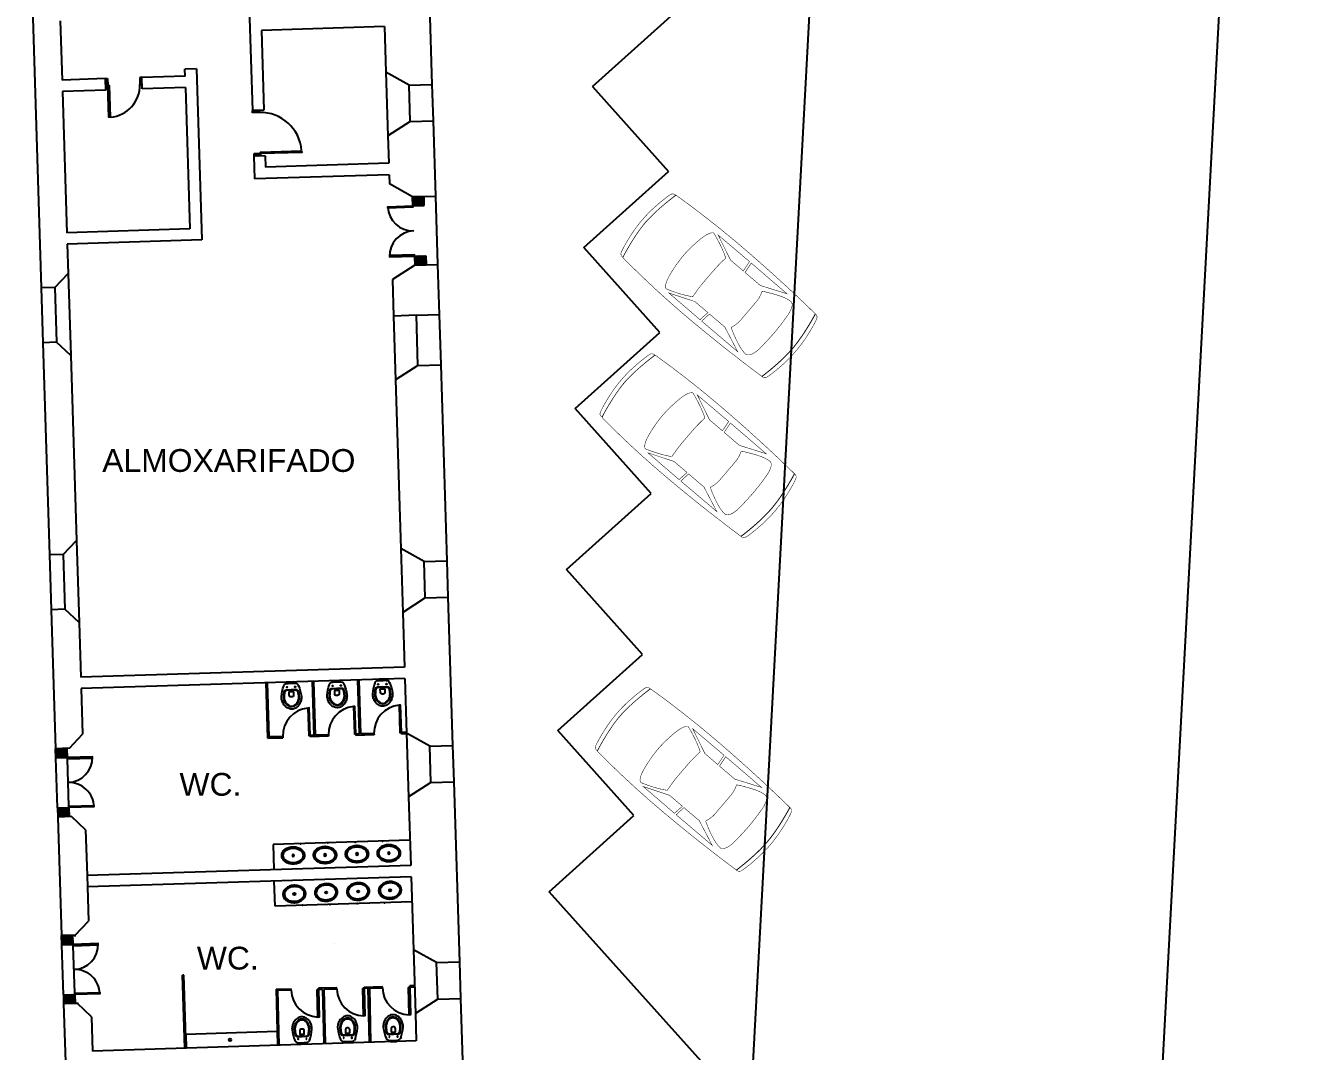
# Model space of a CAD drawing. Extents: x 346 to 515, y 162 to 297.
# Drawn here: x 487.65 to 515.46, y 243.62 to 266.12 of the extents above; entities that cross this region are included whole.
import ezdxf

# ---------------------------------------------------------------- set-up
doc = ezdxf.new("R2010")
doc.units = 0
doc.header["$LTSCALE"] = 35
for name, color, linetype in [('CAMADA_1', 7, 'CONTINUOUS'), ('JANELAS', 5, 'CONTINUOUS'), ('L_DECA', 7, 'CONTINUOUS'), ('LOCAÇÃO', 7, 'CONTINUOUS'), ('LPISO', 234, 'CONTINUOUS'), ('MADEIRA', 244, 'CONTINUOUS'), ('PAREDECORTE', 7, 'CONTINUOUS'), ('PAREDEVISTA', 1, 'CONTINUOUS'), ('TEXTO', 2, 'CONTINUOUS')]:
    doc.layers.add(name, color=color, linetype=linetype)
doc.styles.add('ARIAL', font='arial.ttf')

# ---------------------------------------------------------------- blocks, each defined once
blk = doc.blocks.new('CUB01')
at = {"layer": 'L_DECA'}
blk.add_lwpolyline([(-24.5, -18.7, 0.124977), (-22.8, -25.6, 0.105809), (-17.3, -31.9, 0.086634), (-9.6, -35.9, 0.076682), (0, -37.4, 0.076682), (9.6, -35.9, 0.086634), (17.3, -31.9, 0.105809), (22.8, -25.6, 0.124977), (24.5, -18.7, 0.124977), (22.8, -11.8, 0.105809), (17.3, -5.5, 0.086634), (9.6, -1.5, 0.076682), (0, 0, 0.076682), (-9.6, -1.5, 0.086634), (-17.3, -5.5, 0.105809), (-22.8, -11.8, 0.124977)], format="xyb", close=True, dxfattribs=at)
at = {"layer": 'L_DECA', "color": 1}
blk.add_lwpolyline([(0.1, -2.9, 0.074123), (-8.3, -4.1, 0.084852), (-15, -7.5, 0.106323), (-19.8, -12.9, 0.128843), (-21.3, -18.6, 0.128843), (-19.8, -24.4, 0.106323), (-15, -29.8, 0.084852), (-8.3, -33.1, 0.074123), (0.1, -34.4, 0.074123), (8.6, -33.1, 0.084852), (15.3, -29.8, 0.106323), (20, -24.4, 0.128843), (21.5, -18.6, 0.128843), (20, -12.9, 0.106323), (15.3, -7.5, 0.084852), (8.6, -4.1, 0.074123)], format="xyb", close=True, dxfattribs=at)
for radius in [2.25, 1.06]:
    blk.add_circle((0.1, -18.7), radius, dxfattribs=at)
blk = doc.blocks.new('VIL07')
at = {"layer": 'L_DECA'}
blk.add_line((4.9, -5), (-4.9, -5), dxfattribs=at)
at = {"layer": 'L_DECA', "color": 1}
blk.add_line((3.5, -6.4), (-3.5, -6.4), dxfattribs=at)
at = {"layer": 'L_DECA'}
blk.add_lwpolyline([(13.3, -11.6, -0.064022), (18.1, -31.4, -0.039411), (18.2, -33, -0.067759), (16.8, -40.6, -0.088609), (12.9, -47.8, -0.105087), (6.7, -52.8, -0.120693), (0, -54.5, -0.120693), (-6.7, -52.8, -0.105087), (-12.9, -47.8, -0.088609), (-16.8, -40.6, -0.067759), (-18.2, -33, -0.039411), (-18.1, -31.4, -0.063784), (-13.3, -11.6, -0.009913), (-13.3, -11.5, -0.0153), (-12.8, -10.4, -0.095618), (-11.8, -9.2, -0.162567), (-7.8, -7.4, -0.015515), (0, -7.2, -0.015515), (7.8, -7.4, -0.162567), (11.8, -9.2, -0.162567)], format="xyb", dxfattribs=at)
at = {"layer": 'L_DECA', "color": 1}
for points in [[(0, -18.6), (9.1, -19, -0.340362), (12.8, -22.2, -0.020417), (14, -31.8, -0.039411), (14.1, -32.8, -0.067759), (12.9, -39.3, -0.088609), (9.7, -45.2, -0.105087), (4.8, -49.2, -0.120693), (0, -50.4, -0.120693), (-4.8, -49.2, -0.105087), (-9.7, -45.2, -0.088609), (-12.9, -39.3, -0.067759), (-14.1, -32.8, -0.039411), (-14, -31.8, -0.020417), (-12.8, -22.2, -0.340362), (-9.1, -19), (0, -18.6)], [(-8.7, -44.5, 0.105087), (-4.3, -48.1, -0.105087), (-8.7, -44.5, -0.088609), (-11.7, -38.9, -0.067759), (-12.9, -32.7, -0.039411), (-12.9, -32, -0.019422), (-11.7, -22.7, -0.035879), (-11.6, -22.4, -0.237795), (-9, -20, -0.059779), (-8.5, -19.9), (0, -19.5), (8.5, -19.9, -0.059779), (9, -20, -0.237795), (11.6, -22.4, -0.035879), (11.7, -22.7, -0.019422), (12.9, -32, -0.039411), (12.9, -32.7, -0.067759), (11.7, -38.9, -0.088609), (8.7, -44.5, -0.105087), (4.3, -48.1, 0.105087), (8.7, -44.5)]]:
    blk.add_lwpolyline(points, format="xyb", dxfattribs=at)
blk.add_lwpolyline([(4, -23.4), (4, -29.2, -0.414214), (1, -32.2), (0, -32.2), (-1, -32.2, -0.414214), (-4, -29.2), (-4, -23.4, -0.399656), (-3.4, -22.8), (0, -22.6), (3.4, -22.8, -0.399656)], format="xyb", close=True, dxfattribs=at)
for centre in [(-7.5, -14.2), (7.5, -14.2)]:
    blk.add_circle(centre, 0.75, dxfattribs=at)
at = {"layer": 'L_DECA'}
for centre, radius, start, end in [((-4.9, -8), 3, 90, 169.4161), ((4.9, -8), 3, 10.5839, 90), ((9.2, -12.2), 4, 26.6883, 48.536), ((-5.1, -19.4), 20, 17.664, 26.6883)]:
    blk.add_arc(centre, radius, start, end, dxfattribs=at)
at = {"layer": 'L_DECA', "color": 1}
for centre, radius, start, end in [((-3.2, -9.4), 3, 94.9648, 136.3109), ((3.2, -9.4), 3, 43.6891, 85.0352), ((0, -39.9), 9.29, 242.4723, 270), ((0, -39.9), 9.29, 270, 297.5277)]:
    blk.add_arc(centre, radius, start, end, dxfattribs=at)
blk = doc.blocks.new('A$C522E6685')
at = {"layer": 'CAMADA_1', "color": 1, "linetype": 'Continuous', "const_width": 0.0111}
for points in [[(0.612, 0.589), (0.597, 0.604), (0.582, 0.618), (0.568, 0.633), (0.553, 0.649), (0.538, 0.664), (0.523, 0.68), (0.507, 0.696), (0.492, 0.713), (0.477, 0.729), (0.462, 0.746), (0.446, 0.764), (0.431, 0.782), (0.415, 0.799), (0.4, 0.818), (0.384, 0.836), (0.368, 0.855), (0.353, 0.874), (0.337, 0.894), (0.321, 0.914), (0.305, 0.934), (0.289, 0.954), (0.273, 0.975), (0.257, 0.996), (0.241, 1.017), (0.224, 1.039), (0.208, 1.061), (0.192, 1.083), (0.175, 1.105), (0.159, 1.128), (0.142, 1.151), (0.125, 1.175), (0.109, 1.199), (0.092, 1.223), (0.075, 1.247), (0.058, 1.272), (0.041, 1.297), (0.041, 1.297), (0.057, 1.315), (0.072, 1.333), (0.088, 1.352), (0.103, 1.37), (0.119, 1.388), (0.135, 1.407), (0.15, 1.425), (0.166, 1.444), (0.182, 1.462), (0.197, 1.48), (0.213, 1.499), (0.229, 1.517), (0.245, 1.536), (0.261, 1.554), (0.277, 1.572), (0.292, 1.591), (0.308, 1.609), (0.324, 1.628), (0.34, 1.646), (0.356, 1.665), (0.372, 1.683), (0.388, 1.701), (0.405, 1.72), (0.421, 1.738), (0.437, 1.757), (0.453, 1.775), (0.469, 1.794), (0.485, 1.812), (0.502, 1.83), (0.518, 1.849), (0.534, 1.867), (0.551, 1.886), (0.567, 1.904), (0.583, 1.923), (0.6, 1.941), (0.616, 1.96), (0.633, 1.978), (0.649, 1.997), (0.666, 2.015), (0.682, 2.034), (0.699, 2.052), (0.715, 2.071), (0.732, 2.089), (0.749, 2.108), (0.765, 2.126), (0.782, 2.145), (0.799, 2.163), (0.816, 2.181), (0.832, 2.2), (0.849, 2.219), (0.866, 2.237), (0.883, 2.256), (0.9, 2.274), (0.917, 2.293), (0.934, 2.311), (0.951, 2.33), (0.968, 2.348), (0.985, 2.367), (1.002, 2.385), (1.019, 2.404), (1.036, 2.422), (1.053, 2.441), (1.07, 2.459), (1.087, 2.478), (1.105, 2.496), (1.122, 2.515), (1.139, 2.533), (1.156, 2.552), (1.174, 2.57), (1.191, 2.589), (1.208, 2.608), (1.226, 2.626), (1.243, 2.645), (1.261, 2.663), (1.278, 2.682), (1.296, 2.7), (1.313, 2.719), (1.331, 2.737), (1.348, 2.756), (1.366, 2.775), (1.366, 2.775), (1.383, 2.793), (1.4, 2.811), (1.417, 2.829), (1.435, 2.847), (1.452, 2.865), (1.469, 2.883), (1.486, 2.901), (1.504, 2.919), (1.521, 2.937), (1.538, 2.955), (1.556, 2.972), (1.573, 2.99), (1.59, 3.008), (1.608, 3.026), (1.625, 3.043), (1.643, 3.061), (1.66, 3.079), (1.677, 3.097), (1.695, 3.114), (1.712, 3.132), (1.73, 3.149), (1.747, 3.167), (1.765, 3.184), (1.782, 3.202), (1.8, 3.219), (1.817, 3.237), (1.835, 3.254), (1.853, 3.272), (1.87, 3.289), (1.888, 3.306), (1.905, 3.324), (1.923, 3.341), (1.941, 3.358), (1.958, 3.376), (1.976, 3.393), (1.994, 3.41), (2.012, 3.427), (2.029, 3.444), (2.047, 3.461), (2.065, 3.478), (2.083, 3.496), (2.1, 3.513), (2.118, 3.53), (2.136, 3.547), (2.154, 3.564), (2.172, 3.581), (2.19, 3.597), (2.207, 3.614), (2.225, 3.631), (2.243, 3.648), (2.261, 3.665), (2.279, 3.682), (2.297, 3.698), (2.315, 3.715), (2.333, 3.732), (2.351, 3.748), (2.369, 3.765), (2.387, 3.782), (2.405, 3.798), (2.423, 3.815), (2.441, 3.831), (2.459, 3.848), (2.477, 3.864), (2.495, 3.881), (2.514, 3.897), (2.532, 3.914), (2.55, 3.93), (2.568, 3.947), (2.586, 3.963), (2.605, 3.979), (2.623, 3.996), (2.641, 4.012), (2.659, 4.028), (2.678, 4.044), (2.696, 4.06), (2.714, 4.077), (2.732, 4.093), (2.751, 4.109), (2.769, 4.125), (2.787, 4.141), (2.806, 4.157), (2.824, 4.173), (2.824, 4.173), (2.838, 4.166), (2.853, 4.158), (2.87, 4.148), (2.887, 4.138), (2.906, 4.127), (2.926, 4.115), (2.946, 4.102), (2.969, 4.087), (2.992, 4.072), (3.016, 4.056), (3.042, 4.039), (3.069, 4.021), (3.096, 4.002), (3.125, 3.982), (3.156, 3.961), (3.179, 3.945), (3.201, 3.929), (3.224, 3.913), (3.246, 3.896), (3.267, 3.88), (3.289, 3.864), (3.31, 3.848), (3.331, 3.832), (3.351, 3.816), (3.371, 3.8), (3.391, 3.784), (3.411, 3.768), (3.43, 3.751), (3.449, 3.735), (3.468, 3.719), (3.486, 3.703), (3.504, 3.687), (3.521, 3.67), (3.539, 3.654), (3.556, 3.638), (3.573, 3.621), (3.59, 3.605), (3.606, 3.588), (3.623, 3.57), (3.64, 3.552), (3.657, 3.534), (3.674, 3.516), (3.69, 3.497), (3.707, 3.479), (3.724, 3.459), (3.741, 3.44), (3.757, 3.42), (3.774, 3.4), (3.791, 3.379), (3.808, 3.358), (3.825, 3.337), (3.841, 3.316), (3.858, 3.294), (3.875, 3.272), (3.892, 3.25), (3.914, 3.221), (3.935, 3.193), (3.954, 3.166), (3.973, 3.14), (3.991, 3.115), (4.008, 3.091), (4.024, 3.068), (4.039, 3.046), (4.053, 3.026), (4.066, 3.006), (4.078, 2.988), (4.09, 2.97), (4.1, 2.954), (4.109, 2.939), (4.117, 2.925), (4.117, 2.925), (4.102, 2.906), (4.086, 2.887), (4.071, 2.868), (4.055, 2.849), (4.04, 2.83), (4.024, 2.811), (4.009, 2.793), (3.993, 2.774), (3.977, 2.755), (3.962, 2.736), (3.946, 2.718), (3.93, 2.699), (3.915, 2.68), (3.899, 2.662), (3.883, 2.643), (3.867, 2.624), (3.851, 2.605), (3.836, 2.587), (3.82, 2.568), (3.804, 2.55), (3.788, 2.531), (3.772, 2.512), (3.756, 2.494), (3.74, 2.475), (3.724, 2.457), (3.708, 2.438), (3.692, 2.42), (3.676, 2.401), (3.66, 2.383), (3.643, 2.364), (3.627, 2.346), (3.611, 2.327), (3.595, 2.309), (3.578, 2.29), (3.562, 2.272), (3.546, 2.253), (3.53, 2.235), (3.513, 2.217), (3.497, 2.198), (3.48, 2.18), (3.464, 2.162), (3.448, 2.143), (3.431, 2.125), (3.415, 2.107), (3.398, 2.088), (3.381, 2.07), (3.365, 2.052), (3.348, 2.033), (3.332, 2.015), (3.315, 1.997), (3.298, 1.979), (3.282, 1.96), (3.265, 1.942), (3.248, 1.924), (3.231, 1.906), (3.214, 1.888), (3.198, 1.87), (3.181, 1.851), (3.164, 1.833), (3.147, 1.815), (3.13, 1.797), (3.113, 1.779), (3.096, 1.761), (3.079, 1.743), (3.062, 1.725), (3.045, 1.707), (3.028, 1.689), (3.011, 1.671), (2.994, 1.653), (2.976, 1.635), (2.959, 1.617), (2.942, 1.599), (2.925, 1.581), (2.908, 1.563), (2.89, 1.545), (2.873, 1.527), (2.856, 1.509), (2.838, 1.491), (2.821, 1.473), (2.803, 1.456), (2.786, 1.438), (2.769, 1.42), (2.769, 1.42), (2.751, 1.402), (2.733, 1.383), (2.715, 1.365), (2.697, 1.347), (2.679, 1.329), (2.661, 1.311), (2.643, 1.293), (2.625, 1.275), (2.607, 1.256), (2.59, 1.238), (2.572, 1.22), (2.554, 1.202), (2.536, 1.184), (2.518, 1.167), (2.5, 1.149), (2.482, 1.131), (2.464, 1.113), (2.446, 1.095), (2.428, 1.077), (2.411, 1.06), (2.393, 1.042), (2.375, 1.024), (2.357, 1.006), (2.339, 0.989), (2.321, 0.971), (2.303, 0.954), (2.285, 0.936), (2.268, 0.918), (2.25, 0.901), (2.232, 0.883), (2.214, 0.866), (2.196, 0.848), (2.178, 0.831), (2.16, 0.814), (2.142, 0.796), (2.125, 0.779), (2.107, 0.762), (2.089, 0.744), (2.071, 0.727), (2.053, 0.71), (2.035, 0.693), (2.017, 0.675), (1.999, 0.658), (1.982, 0.641), (1.964, 0.624), (1.946, 0.607), (1.928, 0.59), (1.91, 0.573), (1.892, 0.556), (1.874, 0.539), (1.857, 0.522), (1.839, 0.505), (1.821, 0.488), (1.803, 0.471), (1.785, 0.455), (1.767, 0.438), (1.749, 0.421), (1.732, 0.404), (1.714, 0.388), (1.696, 0.371), (1.678, 0.354), (1.66, 0.338), (1.642, 0.321), (1.625, 0.304), (1.607, 0.288), (1.589, 0.271), (1.571, 0.255), (1.553, 0.238), (1.535, 0.222), (1.518, 0.205), (1.5, 0.189), (1.482, 0.173), (1.464, 0.156), (1.446, 0.14), (1.428, 0.124), (1.411, 0.108), (1.393, 0.091), (1.375, 0.075), (1.357, 0.059), (1.339, 0.043), (1.339, 0.043), (1.314, 0.059), (1.288, 0.075), (1.263, 0.091), (1.239, 0.107), (1.214, 0.123), (1.19, 0.139), (1.166, 0.155), (1.143, 0.171), (1.12, 0.187), (1.097, 0.202), (1.074, 0.218), (1.052, 0.234), (1.03, 0.249), (1.008, 0.265), (0.987, 0.28), (0.966, 0.295), (0.946, 0.311), (0.925, 0.326), (0.905, 0.341), (0.885, 0.356), (0.866, 0.371), (0.847, 0.386), (0.828, 0.401), (0.81, 0.416), (0.791, 0.431), (0.774, 0.445), (0.756, 0.46), (0.739, 0.475), (0.722, 0.489), (0.705, 0.504), (0.689, 0.518), (0.673, 0.533), (0.657, 0.547), (0.642, 0.561), (0.627, 0.575), (0.612, 0.589)], [(3.56, 3.642), (3.544, 3.657), (3.527, 3.673), (3.51, 3.688), (3.493, 3.703), (3.475, 3.718), (3.458, 3.733), (3.44, 3.748), (3.422, 3.763), (3.404, 3.778), (3.385, 3.793), (3.367, 3.808), (3.348, 3.823), (3.329, 3.838), (3.31, 3.853), (3.29, 3.868), (3.27, 3.883), (3.251, 3.897), (3.231, 3.912), (3.21, 3.927), (3.19, 3.942), (3.169, 3.957), (3.149, 3.971), (3.128, 3.986), (3.106, 4.001), (3.085, 4.016), (3.063, 4.03), (3.042, 4.045), (3.02, 4.06), (2.998, 4.074), (2.975, 4.089), (2.953, 4.103), (2.93, 4.118), (2.907, 4.132), (2.884, 4.147), (2.861, 4.161), (2.837, 4.176), (2.837, 4.176), (2.861, 4.201), (2.888, 4.213), (2.918, 4.214), (2.951, 4.201), (2.97, 4.191), (2.99, 4.179), (3.01, 4.167), (3.031, 4.155), (3.052, 4.142), (3.073, 4.129), (3.094, 4.116), (3.116, 4.101), (3.139, 4.087), (3.161, 4.072), (3.184, 4.056), (3.208, 4.04), (3.231, 4.023), (3.255, 4.006), (3.28, 3.989), (3.301, 3.973), (3.323, 3.957), (3.344, 3.941), (3.365, 3.925), (3.386, 3.909), (3.407, 3.893), (3.427, 3.876), (3.448, 3.86), (3.468, 3.843), (3.488, 3.826), (3.507, 3.809), (3.527, 3.792), (3.546, 3.775), (3.565, 3.758), (3.584, 3.74), (3.602, 3.723), (3.621, 3.705), (3.639, 3.687), (3.657, 3.669), (3.676, 3.651), (3.694, 3.632), (3.711, 3.614), (3.729, 3.595), (3.747, 3.576), (3.764, 3.557), (3.781, 3.537), (3.799, 3.518), (3.816, 3.498), (3.833, 3.478), (3.85, 3.457), (3.866, 3.437), (3.883, 3.416), (3.899, 3.395), (3.916, 3.374), (3.934, 3.35), (3.952, 3.327), (3.97, 3.304), (3.987, 3.281), (4.003, 3.259), (4.019, 3.237), (4.034, 3.215), (4.049, 3.193), (4.064, 3.172), (4.078, 3.151), (4.091, 3.131), (4.104, 3.111), (4.117, 3.091), (4.129, 3.072), (4.14, 3.053), (4.152, 3.022), (4.153, 2.992), (4.143, 2.963), (4.122, 2.935), (4.106, 2.959), (4.091, 2.982), (4.075, 3.005), (4.059, 3.028), (4.043, 3.05), (4.028, 3.072), (4.012, 3.095), (3.996, 3.117), (3.981, 3.138), (3.965, 3.16), (3.949, 3.181), (3.934, 3.202), (3.918, 3.223), (3.902, 3.244), (3.887, 3.264), (3.871, 3.284), (3.855, 3.304), (3.84, 3.324), (3.824, 3.344), (3.809, 3.363), (3.793, 3.382), (3.778, 3.401), (3.762, 3.42), (3.746, 3.438), (3.731, 3.456), (3.715, 3.474), (3.7, 3.492), (3.684, 3.51), (3.669, 3.527), (3.653, 3.544), (3.638, 3.561), (3.622, 3.578), (3.607, 3.594), (3.591, 3.61), (3.576, 3.627), (3.56, 3.642)], [(1.991, 3.217), (1.364, 2.572), (1.508, 2.389), (1.766, 2.657), (1.991, 3.217)], [(2.294, 2.332), (2.322, 2.305), (2.348, 2.279), (2.373, 2.255), (2.396, 2.233), (2.417, 2.212), (2.436, 2.193), (2.454, 2.175), (2.471, 2.158), (2.485, 2.143), (2.498, 2.13), (2.511, 2.116), (2.525, 2.101), (2.54, 2.084), (2.557, 2.066), (2.574, 2.046), (2.593, 2.025), (2.613, 2.002), (2.633, 1.978), (2.656, 1.952), (2.679, 1.925), (2.7, 1.93), (2.721, 1.937), (2.743, 1.943), (2.765, 1.95), (2.787, 1.957), (2.809, 1.965), (2.831, 1.972), (2.854, 1.98), (2.877, 1.989), (2.9, 1.998), (2.923, 2.007), (2.946, 2.016), (2.97, 2.026), (2.993, 2.036), (3.017, 2.046), (3.042, 2.057), (3.066, 2.068), (3.091, 2.079), (3.115, 2.091), (3.141, 2.103), (3.166, 2.115), (3.191, 2.128), (3.217, 2.141), (3.243, 2.154), (3.247, 2.17), (3.248, 2.187), (3.248, 2.205), (3.245, 2.225), (3.24, 2.246), (3.232, 2.269), (3.223, 2.293), (3.211, 2.319), (3.196, 2.346), (3.18, 2.374), (3.161, 2.404), (3.14, 2.435), (3.116, 2.468), (3.1, 2.491), (3.083, 2.513), (3.066, 2.535), (3.049, 2.557), (3.032, 2.578), (3.015, 2.599), (2.998, 2.62), (2.981, 2.641), (2.964, 2.661), (2.947, 2.681), (2.93, 2.7), (2.912, 2.72), (2.895, 2.739), (2.878, 2.757), (2.861, 2.776), (2.843, 2.794), (2.826, 2.811), (2.808, 2.829), (2.791, 2.846), (2.791, 2.846), (2.773, 2.863), (2.755, 2.88), (2.736, 2.897), (2.717, 2.914), (2.698, 2.931), (2.679, 2.947), (2.66, 2.964), (2.64, 2.981), (2.619, 2.997), (2.599, 3.014), (2.578, 3.03), (2.557, 3.046), (2.536, 3.062), (2.514, 3.079), (2.492, 3.095), (2.47, 3.111), (2.447, 3.127), (2.424, 3.143), (2.401, 3.159), (2.401, 3.159), (2.368, 3.181), (2.336, 3.201), (2.306, 3.218), (2.277, 3.234), (2.25, 3.247), (2.224, 3.258), (2.199, 3.267), (2.176, 3.273), (2.155, 3.278), (2.135, 3.28), (2.117, 3.279), (2.1, 3.277), (2.085, 3.272), (2.072, 3.246), (2.059, 3.219), (2.047, 3.193), (2.036, 3.167), (2.024, 3.141), (2.013, 3.116), (2.003, 3.09), (1.993, 3.065), (1.983, 3.041), (1.973, 3.016), (1.964, 2.992), (1.955, 2.968), (1.947, 2.944), (1.939, 2.921), (1.931, 2.897), (1.923, 2.874), (1.916, 2.852), (1.91, 2.829), (1.903, 2.807), (1.897, 2.785), (1.892, 2.763), (1.886, 2.741), (1.881, 2.72), (1.877, 2.699), (1.907, 2.675), (1.936, 2.653), (1.962, 2.631), (1.987, 2.611), (2.01, 2.593), (2.031, 2.575), (2.05, 2.559), (2.067, 2.544), (2.083, 2.531), (2.097, 2.518), (2.112, 2.504), (2.13, 2.488), (2.149, 2.471), (2.169, 2.452), (2.191, 2.431), (2.214, 2.408), (2.24, 2.384), (2.266, 2.359), (2.294, 2.332)], [(1.169, 2.038), (1.475, 2.356), (1.329, 2.536), (0.614, 1.791), (1.169, 2.038)], [(2.628, 1.824), (2.372, 1.559), (2.568, 1.409), (3.19, 2.059), (2.628, 1.824)], [(0.976, 0.966), (0.992, 0.951), (1.008, 0.935), (1.025, 0.919), (1.042, 0.903), (1.06, 0.887), (1.078, 0.871), (1.097, 0.854), (1.115, 0.837), (1.135, 0.82), (1.154, 0.803), (1.174, 0.786), (1.195, 0.769), (1.216, 0.751), (1.237, 0.733), (1.259, 0.715), (1.281, 0.697), (1.303, 0.679), (1.326, 0.66), (1.357, 0.636), (1.387, 0.614), (1.416, 0.595), (1.443, 0.579), (1.469, 0.565), (1.494, 0.554), (1.517, 0.545), (1.539, 0.539), (1.56, 0.536), (1.58, 0.535), (1.598, 0.537), (1.615, 0.542), (1.631, 0.549), (1.631, 0.549), (1.645, 0.564), (1.659, 0.58), (1.672, 0.598), (1.685, 0.617), (1.699, 0.637), (1.712, 0.659), (1.725, 0.682), (1.737, 0.706), (1.75, 0.731), (1.762, 0.758), (1.774, 0.787), (1.786, 0.816), (1.798, 0.847), (1.809, 0.878), (1.82, 0.908), (1.83, 0.937), (1.84, 0.966), (1.849, 0.993), (1.857, 1.019), (1.866, 1.044), (1.873, 1.068), (1.88, 1.091), (1.887, 1.113), (1.893, 1.134), (1.898, 1.154), (1.903, 1.173), (1.903, 1.173), (1.872, 1.188), (1.842, 1.203), (1.815, 1.217), (1.789, 1.232), (1.766, 1.247), (1.744, 1.261), (1.724, 1.276), (1.706, 1.291), (1.69, 1.305), (1.676, 1.319), (1.661, 1.334), (1.644, 1.35), (1.626, 1.368), (1.606, 1.386), (1.586, 1.406), (1.564, 1.427), (1.54, 1.45), (1.516, 1.474), (1.49, 1.499), (1.464, 1.524), (1.44, 1.547), (1.417, 1.57), (1.395, 1.591), (1.374, 1.611), (1.354, 1.63), (1.336, 1.647), (1.319, 1.664), (1.303, 1.679), (1.289, 1.693), (1.289, 1.693), (1.274, 1.708), (1.258, 1.726), (1.243, 1.745), (1.228, 1.766), (1.213, 1.789), (1.197, 1.814), (1.182, 1.841), (1.166, 1.869), (1.151, 1.9), (1.132, 1.895), (1.112, 1.889), (1.09, 1.882), (1.068, 1.875), (1.045, 1.868), (1.021, 1.859), (0.996, 1.85), (0.97, 1.841), (0.944, 1.831), (0.916, 1.82), (0.887, 1.809), (0.858, 1.797), (0.827, 1.784), (0.797, 1.771), (0.768, 1.758), (0.741, 1.745), (0.714, 1.731), (0.689, 1.718), (0.665, 1.704), (0.643, 1.691), (0.622, 1.677), (0.602, 1.663), (0.583, 1.649), (0.566, 1.635), (0.55, 1.621), (0.536, 1.607), (0.531, 1.588), (0.529, 1.569), (0.528, 1.549), (0.53, 1.528), (0.534, 1.507), (0.54, 1.486), (0.548, 1.464), (0.558, 1.441), (0.571, 1.418), (0.585, 1.394), (0.602, 1.369), (0.62, 1.344), (0.641, 1.319), (0.664, 1.293), (0.664, 1.293), (0.684, 1.271), (0.703, 1.249), (0.722, 1.228), (0.741, 1.207), (0.76, 1.187), (0.779, 1.167), (0.798, 1.147), (0.816, 1.127), (0.834, 1.108), (0.853, 1.089), (0.871, 1.071), (0.889, 1.052), (0.906, 1.035), (0.924, 1.017), (0.941, 1), (0.959, 0.983), (0.976, 0.966)], [(1.813, 0.633), (2.533, 1.373), (2.337, 1.523), (2.031, 1.206), (1.813, 0.633)], [(0.544, 0.519), (0.526, 0.537), (0.508, 0.555), (0.49, 0.573), (0.472, 0.592), (0.454, 0.611), (0.436, 0.629), (0.419, 0.649), (0.401, 0.668), (0.384, 0.687), (0.366, 0.707), (0.349, 0.727), (0.332, 0.747), (0.315, 0.768), (0.297, 0.788), (0.28, 0.809), (0.264, 0.83), (0.247, 0.851), (0.228, 0.876), (0.21, 0.9), (0.192, 0.923), (0.175, 0.946), (0.158, 0.969), (0.142, 0.991), (0.127, 1.013), (0.112, 1.035), (0.097, 1.056), (0.083, 1.076), (0.07, 1.097), (0.057, 1.117), (0.045, 1.136), (0.033, 1.155), (0.022, 1.174), (0.008, 1.205), (0.006, 1.234), (0.014, 1.262), (0.033, 1.289), (0.05, 1.265), (0.066, 1.241), (0.082, 1.218), (0.098, 1.195), (0.114, 1.172), (0.13, 1.149), (0.146, 1.127), (0.162, 1.105), (0.178, 1.083), (0.194, 1.061), (0.21, 1.04), (0.226, 1.019), (0.242, 0.998), (0.258, 0.977), (0.274, 0.957), (0.29, 0.936), (0.306, 0.916), (0.321, 0.897), (0.337, 0.877), (0.353, 0.858), (0.369, 0.839), (0.385, 0.82), (0.4, 0.801), (0.416, 0.783), (0.432, 0.765), (0.448, 0.747), (0.463, 0.729), (0.479, 0.712), (0.495, 0.695), (0.51, 0.678), (0.526, 0.661), (0.542, 0.645), (0.557, 0.629), (0.573, 0.613), (0.589, 0.597), (0.604, 0.582), (0.604, 0.582), (0.62, 0.567), (0.636, 0.552), (0.653, 0.537), (0.669, 0.522), (0.686, 0.507), (0.703, 0.492), (0.72, 0.477), (0.738, 0.462), (0.756, 0.447), (0.774, 0.432), (0.792, 0.417), (0.811, 0.402), (0.83, 0.387), (0.849, 0.372), (0.868, 0.356), (0.888, 0.341), (0.908, 0.326), (0.928, 0.311), (0.948, 0.296), (0.969, 0.281), (0.989, 0.265), (1.011, 0.25), (1.032, 0.235), (1.053, 0.22), (1.075, 0.204), (1.097, 0.189), (1.12, 0.174), (1.142, 0.158), (1.165, 0.143), (1.188, 0.128), (1.211, 0.112), (1.235, 0.097), (1.259, 0.081), (1.283, 0.066), (1.307, 0.05), (1.332, 0.035), (1.332, 0.035), (1.306, 0.015), (1.278, 0.006), (1.248, 0.008), (1.217, 0.021), (1.197, 0.031), (1.178, 0.043), (1.157, 0.054), (1.137, 0.067), (1.116, 0.079), (1.095, 0.092), (1.073, 0.106), (1.051, 0.12), (1.029, 0.135), (1.006, 0.15), (0.983, 0.166), (0.959, 0.182), (0.935, 0.199), (0.911, 0.216), (0.886, 0.234), (0.865, 0.25), (0.843, 0.266), (0.822, 0.282), (0.801, 0.298), (0.78, 0.314), (0.759, 0.331), (0.739, 0.347), (0.718, 0.364), (0.698, 0.381), (0.678, 0.398), (0.659, 0.415), (0.639, 0.432), (0.62, 0.449), (0.601, 0.467), (0.582, 0.484), (0.563, 0.502), (0.544, 0.519)]]:
    blk.add_lwpolyline(points, dxfattribs=at)

msp = doc.modelspace()

# ---------------------------------------------------------------- hatches: boundary and pattern name
at = {"layer": 'PAREDEVISTA'}
h = msp.add_hatch(color=256, dxfattribs=at)
h.paths.add_polyline_path([(489.18128, 241.88333), (489.03135, 241.87863), (489.0877, 240.07952), (489.23763, 240.08421)])
h.paths.add_polyline_path([(489.28179, 233.88256), (489.43172, 233.88725), (489.37537, 235.68637), (489.22544, 235.68167)])
h.paths.add_polyline_path([(492.77739, 230.06403), (493.44729, 230.08501), (493.44251, 230.23764), (492.77261, 230.21666)], flags=9)
h.paths.add_polyline_path([(489.01006, 237.78424), (489.03943, 236.84639), (489.25311, 236.85308), (489.22374, 237.79094)], flags=9)
h.paths.add_polyline_path([(491.79585, 229.64665), (491.82494, 228.71788), (492.03862, 228.72457), (492.00953, 229.65334)], flags=9)
h.paths.add_polyline_path([(494.50934, 230.15058), (494.54634, 228.9694), (493.58015, 228.93914), (493.54315, 230.12032)], flags=9)
h.paths.add_polyline_path([(488.36176, 230.26575), (488.37386, 229.87913), (488.07401, 229.86974), (488.0619, 230.25635)], flags=9)
h.paths.add_polyline_path([(488.04366, 240.42196), (488.05527, 240.05148), (487.75541, 240.04209), (487.74381, 240.41257)], flags=9)
h.paths.add_polyline_path([(493.42873, 228.898), (493.73298, 228.90753), (493.7282, 229.06016), (493.42395, 229.05063)], flags=9)
h.paths.add_polyline_path([(490.1052, 230.79879), (490.40945, 230.80832), (490.40467, 230.96095), (490.10042, 230.95142)], flags=9)
h.paths.add_polyline_path([(490.07671, 231.70839), (490.37203, 231.71764), (490.36725, 231.87027), (490.07193, 231.86102)], flags=9)
h.paths.add_polyline_path([(490.04697, 232.65793), (490.35951, 232.66772), (490.35473, 232.82034), (490.04219, 232.81056)], flags=9)
h.paths.add_polyline_path([(490.62741, 230.06482), (490.63293, 229.87244), (490.78604, 229.87684), (490.78051, 230.06922)], flags=9)
h.paths.add_polyline_path([(490.6461, 229.46513), (490.65168, 229.27087), (490.80489, 229.27527), (490.79931, 229.46953)], flags=9)
h.paths.add_polyline_path([(490.65558, 229.16526), (490.66115, 228.97145), (490.81426, 228.97584), (490.80869, 229.16966)], flags=9)
h.paths.add_polyline_path([(490.6368, 229.76497), (490.64235, 229.57177), (490.79546, 229.57616), (490.78991, 229.76937)], flags=9)
h.paths.add_polyline_path([(488.42745, 238.27641), (488.49232, 236.20525), (487.7612, 236.18235), (487.69633, 238.25351)], flags=9)
h.paths.add_polyline_path([(489.91262, 237.35135), (490.21118, 237.3607), (490.2064, 237.51333), (489.90784, 237.50398)], flags=9)
h.paths.add_polyline_path([(489.9875, 234.557), (490.28497, 234.56631), (490.28019, 234.71894), (489.98271, 234.70962)], flags=9)
h.paths.add_polyline_path([(489.95776, 235.50653), (490.25588, 235.51587), (490.2511, 235.6685), (489.95298, 235.65916)], flags=9)
h.paths.add_polyline_path([(489.92802, 236.45606), (490.23803, 236.46577), (490.23325, 236.6184), (489.92324, 236.60869)], flags=9)
h.paths.add_polyline_path([(490.01723, 233.60746), (490.31493, 233.61678), (490.31015, 233.76941), (490.01245, 233.76009)], flags=9)
h.paths.add_polyline_path([(489.76674, 241.68545), (490.0653, 241.6948), (490.06052, 241.84743), (489.76196, 241.83808)], flags=9)
h.paths.add_polyline_path([(495.33845, 229.63888), (495.35923, 228.97548), (495.51185, 228.98026), (495.49108, 229.64367)], flags=9)
h.paths.add_polyline_path([(496.08218, 230.2566), (496.10648, 229.48085), (496.40633, 229.49025), (496.38203, 230.26599)], flags=9)
h.paths.add_polyline_path([(495.05639, 227.364), (495.35495, 227.37335), (495.35017, 227.52597), (495.05161, 227.51662)], flags=9)
h.paths.add_polyline_path([(495.66338, 228.19719), (495.71258, 226.6264), (496.09323, 226.63832), (496.04403, 228.20911)], flags=9)
h.paths.add_polyline_path([(494.94328, 239.15726), (496.11365, 239.19392), (496.12333, 238.88499), (494.95296, 238.84833)], flags=9)
h.paths.add_polyline_path([(491.84394, 242.29187), (493.59576, 242.34673), (493.58717, 242.62095), (491.83535, 242.56608)], flags=9)
h.paths.add_polyline_path([(489.29809, 227.36536), (489.32746, 226.42751), (489.54114, 226.4342), (489.51177, 227.37205)], flags=9)
h.paths.add_polyline_path([(489.61427, 227.62417), (490.54304, 227.65326), (490.53635, 227.86694), (489.60758, 227.83785)], flags=9)
h.paths.add_polyline_path([(494.60228, 228.47354), (494.62305, 227.81013), (494.77568, 227.81491), (494.7549, 228.47832)], flags=9)
h.paths.add_polyline_path([(498.52909, 230.58419), (498.53839, 230.28736), (498.23854, 230.27797), (498.22924, 230.57479)], flags=9)
h.paths.add_polyline_path([(489.77914, 244.74567), (489.78779, 244.46974), (489.48347, 244.46021), (489.47482, 244.73614)], flags=9)
h.paths.add_polyline_path([(490.2388, 224.99442), (490.25022, 224.62971), (489.9459, 224.62018), (489.93448, 224.98489)], flags=9)
h.paths.add_polyline_path([(498.211, 240.7404), (498.21964, 240.46461), (497.91979, 240.45522), (497.91115, 240.73101)], flags=9)
h.paths.add_polyline_path([(493.0203, 244.84718), (493.02993, 244.53969), (492.73008, 244.5303), (492.72045, 244.83779)], flags=9)
h.paths.add_polyline_path([(493.63875, 225.1009), (493.65095, 224.71155), (493.35109, 224.70216), (493.3389, 225.09151)], flags=9)
h.paths.add_polyline_path([(490.51643, 227.52768), (490.81499, 227.53703), (490.81021, 227.68966), (490.51165, 227.68031)], flags=9)
h.paths.add_polyline_path([(494.43339, 242.12987), (494.46631, 241.07889), (494.77659, 241.0886), (494.74367, 242.13959)], flags=9)
h.paths.add_polyline_path([(488.74649, 227.51105), (488.7935, 226.01034), (488.49047, 226.00085), (488.44347, 227.50156)], flags=9)
h.paths.add_polyline_path([(493.05844, 228.17777), (493.0957, 226.98823), (492.12951, 226.95797), (492.09225, 228.14751)], flags=9)

# ---------------------------------------------------------------- linework, layer by layer
at = {"layer": 'JANELAS'}
for p, q in [((495.5578, 265.09432), (495.60162, 263.69501)), ((496.09199, 264.01051), (496.06694, 264.81012)), ((496.5667, 264.82577), (496.59174, 264.02616)), ((488.59254, 260.68087), (488.64889, 258.88175)), ((488.00223, 260.36223), (488.03979, 259.16282)), ((488.30208, 260.37162), (488.33965, 259.17221)), ((495.72528, 259.74694), (495.7691, 258.34763)), ((496.25947, 258.66313), (496.22503, 259.76259)), ((496.72479, 259.77825), (496.75922, 258.67879)), ((488.77589, 254.82698), (488.83224, 253.02787)), ((488.18557, 254.50835), (488.22314, 253.30894)), ((488.48543, 254.51774), (488.52299, 253.31833)), ((495.88493, 254.64944), (495.92876, 253.25013)), ((496.41912, 253.56563), (496.39408, 254.36524)), ((496.89383, 254.38089), (496.91887, 253.58129)), ((496.01171, 250.60143), (496.05554, 249.20211)), ((496.5459, 249.51762), (496.52086, 250.31723)), ((497.02061, 250.33288), (497.04566, 249.53327)), ((496.08528, 248.25258), (493.08675, 248.15867)), ((493.08675, 248.15867), (493.10396, 247.60926)), ((493.12901, 246.80933), (493.1118, 247.35873)), ((496.12754, 246.90324), (493.12901, 246.80933)), ((488.74776, 246.14185), (488.74682, 246.17183)), ((496.16041, 245.85376), (496.20424, 244.45444)), ((496.6946, 244.76995), (496.66956, 245.56955)), ((497.16931, 245.58521), (497.19435, 244.7856)), ((488.79284, 244.70255), (488.79378, 244.67257)), ((493.17222, 244.05933), (491.17315, 243.99672)), ((491.17315, 243.99672), (491.18046, 243.6968))]:
    msp.add_line(p, q, dxfattribs=at)
for points in [[(489.46273, 264.80367), (489.49271, 264.80458), (489.51415, 264.10491), (489.48416, 264.10399), (489.46273, 264.80367)], [(492.81249, 263.30755), (492.81154, 263.33753), (493.71109, 263.36591), (493.71204, 263.33592), (492.81249, 263.30755)], [(496.1499, 262.16142), (496.15084, 262.13143), (495.60111, 262.11422), (495.60017, 262.1442), (496.1499, 262.16142)], [(496.18433, 261.06196), (496.1834, 261.09194), (495.63367, 261.07473), (495.6346, 261.04474), (496.18433, 261.06196)], [(488.57476, 250.06836), (488.57569, 250.03837), (489.12542, 250.05559), (489.12449, 250.08557), (488.57476, 250.06836)], [(488.60919, 248.96889), (488.60825, 248.99888), (489.15798, 249.0161), (489.15892, 248.98611), (488.60919, 248.96889)], [(488.7031, 245.97036), (488.70404, 245.94038), (489.25377, 245.9576), (489.25283, 245.98758), (488.7031, 245.97036)], [(488.73754, 244.8709), (488.7366, 244.90089), (489.28633, 244.91811), (489.28727, 244.88812), (488.73754, 244.8709)]]:
    msp.add_lwpolyline(points, dxfattribs=at)
msp.add_circle((492.13924, 243.87978), 0.02945, dxfattribs=at)
for centre, radius, start, end in [((489.46003, 264.80917), 0.70569, 274.396451, 1.301014), ((492.80698, 263.30484), 0.90569, 4.452153, 91.356715), ((496.1499, 262.16142), 0.55, 181.793912, 271.793912), ((496.18433, 261.06196), 0.55, 91.793912, 181.793912), ((488.57476, 250.06836), 0.55, 271.793912, 1.793912), ((488.60919, 248.96889), 0.55, 1.793912, 91.793912), ((488.7031, 245.97036), 0.55, 271.793912, 1.793912), ((488.73754, 244.8709), 0.55, 1.793912, 91.793912)]:
    msp.add_arc(centre, radius, start, end, dxfattribs=at)
at = {"layer": 'LOCAÇÃO'}
for p, q in [((515.45572, 296.79088), (509.6382, 188.61749)), ((500.08299, 264.77819), (501.94314, 266.44848)), ((500.08299, 264.77819), (501.75328, 262.91804)), ((499.89313, 261.24776), (501.75328, 262.91804)), ((501.56341, 259.38761), (499.89313, 261.24776)), ((499.70326, 257.71733), (501.56341, 259.38761)), ((501.37355, 255.85718), (499.70326, 257.71733)), ((499.5134, 254.1869), (501.37355, 255.85718)), ((501.18368, 252.32675), (499.5134, 254.1869)), ((499.32353, 250.65646), (501.18368, 252.32675)), ((500.99382, 248.79631), (499.32353, 250.65646)), ((499.13367, 247.12603), (500.99382, 248.79631)), ((502.85561, 242.98101), (499.13367, 247.12603))]:
    msp.add_line(p, q, dxfattribs=at)
at = {"layer": 'LPISO'}
for p, q in [((503.49185, 241.17647), (506.02032, 288.19179)), ((489.40815, 264.95218), (489.45499, 264.9536)), ((489.4089, 264.92768), (489.43265, 264.95292)), ((489.40958, 264.90524), (489.45499, 264.9535)), ((489.45499, 264.9536), (489.45954, 264.80367)), ((490.20779, 264.97645), (490.16095, 264.97502)), ((490.16095, 264.97502), (490.1655, 264.82509)), ((490.20921, 264.92951), (490.16095, 264.97492)), ((490.20989, 264.90707), (490.16164, 264.95248)), ((490.20853, 264.95195), (490.18329, 264.9757)), ((489.41026, 264.8828), (489.45567, 264.93106)), ((489.41094, 264.86036), (489.45635, 264.90862)), ((489.41162, 264.83792), (489.45703, 264.88618)), ((489.4123, 264.81548), (489.45772, 264.86374)), ((489.45954, 264.80367), (489.4127, 264.80225)), ((489.42191, 264.80253), (489.4584, 264.8413)), ((489.44435, 264.80321), (489.45908, 264.81886)), ((490.21057, 264.88463), (490.16232, 264.93004)), ((490.21125, 264.86219), (490.163, 264.9076)), ((490.21193, 264.83975), (490.16368, 264.88516)), ((490.20313, 264.82624), (490.16436, 264.86272)), ((490.18069, 264.82555), (490.16504, 264.84028)), ((490.1655, 264.82509), (490.21234, 264.82651)), ((492.63419, 264.20551), (492.63272, 264.25234)), ((492.63301, 264.24313), (492.67181, 264.20669)), ((492.63371, 264.22069), (492.64938, 264.20598)), ((492.78411, 264.2102), (492.63419, 264.20551)), ((492.64595, 264.25275), (492.69425, 264.20739)), ((492.66839, 264.25346), (492.71669, 264.20809)), ((492.69083, 264.25416), (492.73913, 264.20879)), ((492.71327, 264.25486), (492.76157, 264.2095)), ((492.73571, 264.25557), (492.78401, 264.2102)), ((492.75815, 264.25627), (492.78341, 264.23254)), ((492.78265, 264.25704), (492.78411, 264.2102)), ((492.81248, 263.30436), (492.66256, 263.29966)), ((492.66256, 263.29966), (492.66403, 263.25283)), ((492.66303, 263.28448), (492.67775, 263.30014)), ((492.66374, 263.26204), (492.70019, 263.30084)), ((492.67726, 263.25324), (492.72263, 263.30154)), ((492.6997, 263.25395), (492.74507, 263.30225)), ((492.72214, 263.25465), (492.7675, 263.30295)), ((492.74458, 263.25535), (492.78994, 263.30365)), ((492.76702, 263.25606), (492.81238, 263.30436)), ((492.78946, 263.25676), (492.81318, 263.28202)), ((492.81395, 263.25753), (492.81248, 263.30436)), ((496.1499, 262.16142), (496.14364, 262.36132)), ((496.15188, 262.36158), (496.1439, 262.35308)), ((496.17432, 262.36228), (496.1446, 262.33064)), ((496.19676, 262.36298), (496.1453, 262.3082)), ((496.2192, 262.36369), (496.14601, 262.28576)), ((496.24164, 262.36439), (496.14671, 262.26332)), ((496.26408, 262.36509), (496.14741, 262.24088)), ((496.28652, 262.3658), (496.14811, 262.21844)), ((496.30895, 262.3665), (496.14882, 262.196)), ((496.33139, 262.3672), (496.14952, 262.17356)), ((496.1499, 262.16142), (496.39978, 262.16924)), ((496.35383, 262.3679), (496.16019, 262.16174)), ((496.37627, 262.36861), (496.18263, 262.16244)), ((496.39368, 262.36395), (496.20507, 262.16315)), ((496.39438, 262.34151), (496.22751, 262.16385)), ((496.39508, 262.31907), (496.24995, 262.16455)), ((496.39579, 262.29663), (496.27239, 262.16526)), ((496.39649, 262.27419), (496.29483, 262.16596)), ((496.39719, 262.25175), (496.31727, 262.16666)), ((496.3979, 262.22931), (496.33971, 262.16736)), ((496.3986, 262.20687), (496.36215, 262.16807)), ((496.3993, 262.18443), (496.38459, 262.16877)), ((496.39978, 262.16924), (496.39352, 262.36915)), ((496.64339, 262.37697), (496.69035, 260.87771)), ((496.18433, 261.06196), (496.43421, 261.06978)), ((496.18433, 261.06196), (496.1906, 260.86206)), ((496.40079, 260.86864), (496.19463, 261.06228)), ((496.42323, 260.86934), (496.21707, 261.06298)), ((496.44031, 260.87508), (496.23951, 261.06369)), ((496.43961, 260.89752), (496.26195, 261.06439)), ((496.4389, 260.91996), (496.28439, 261.06509)), ((496.4382, 260.9424), (496.30683, 261.06579)), ((496.4375, 260.96484), (496.32927, 261.0665)), ((496.4368, 260.98728), (496.35171, 261.0672)), ((496.43609, 261.00972), (496.37415, 261.0679)), ((496.43539, 261.03216), (496.39658, 261.06861)), ((496.43469, 261.0546), (496.41902, 261.06931)), ((496.43421, 261.06978), (496.44047, 260.86988)), ((496.37835, 260.86794), (496.18472, 261.04981)), ((496.35591, 260.86723), (496.18542, 261.02737)), ((496.33347, 260.86653), (496.18612, 261.00493)), ((496.31103, 260.86583), (496.18682, 260.98249)), ((496.28859, 260.86513), (496.18753, 260.96005)), ((496.26615, 260.86442), (496.18823, 260.93761)), ((496.24371, 260.86372), (496.18893, 260.91517)), ((496.22127, 260.86302), (496.18963, 260.89273)), ((488.32488, 250.06053), (488.31862, 250.26043)), ((488.32686, 250.26069), (488.31887, 250.25219)), ((488.3493, 250.26139), (488.31958, 250.22975)), ((488.37173, 250.26209), (488.32028, 250.20731)), ((488.39417, 250.2628), (488.32098, 250.18487)), ((488.41661, 250.2635), (488.32169, 250.16243)), ((488.43905, 250.2642), (488.32239, 250.13999)), ((488.46149, 250.26491), (488.32309, 250.11755)), ((488.48393, 250.26561), (488.32379, 250.09511)), ((488.50637, 250.26631), (488.3245, 250.07268)), ((488.52881, 250.26701), (488.33517, 250.06085)), ((488.55125, 250.26772), (488.35761, 250.06155)), ((488.56866, 250.26306), (488.38005, 250.06226)), ((488.56936, 250.24062), (488.40249, 250.06296)), ((488.57006, 250.21818), (488.42493, 250.06366)), ((488.57476, 250.06836), (488.56849, 250.26826)), ((488.32488, 250.06053), (488.57476, 250.06836)), ((488.57077, 250.19574), (488.44737, 250.06437)), ((488.57147, 250.1733), (488.46981, 250.06507)), ((488.57217, 250.15086), (488.49225, 250.06577)), ((488.57287, 250.12842), (488.51469, 250.06647)), ((488.57358, 250.10598), (488.53713, 250.06718)), ((488.57428, 250.08354), (488.55957, 250.06788)), ((488.35931, 248.96107), (488.60919, 248.96889)), ((488.35931, 248.96107), (488.36557, 248.76117)), ((488.55333, 248.76705), (488.35969, 248.94892)), ((488.53089, 248.76634), (488.3604, 248.92648)), ((488.50845, 248.76564), (488.3611, 248.90404)), ((488.48601, 248.76494), (488.3618, 248.8816)), ((488.46357, 248.76424), (488.3625, 248.85916)), ((488.44113, 248.76353), (488.36321, 248.83672)), ((488.57577, 248.76775), (488.36961, 248.96139)), ((488.59821, 248.76845), (488.39205, 248.96209)), ((488.61529, 248.77419), (488.41449, 248.9628)), ((488.61459, 248.79663), (488.43692, 248.9635)), ((488.61388, 248.81907), (488.45936, 248.9642)), ((488.61318, 248.84151), (488.4818, 248.9649)), ((488.61248, 248.86395), (488.50424, 248.96561)), ((488.61177, 248.88639), (488.52668, 248.96631)), ((488.61107, 248.90883), (488.54912, 248.96701)), ((488.61037, 248.93127), (488.57156, 248.96772)), ((488.60967, 248.95371), (488.594, 248.96842)), ((488.60919, 248.96889), (488.61545, 248.76899)), ((488.41869, 248.76283), (488.36391, 248.81428)), ((488.39625, 248.76213), (488.36461, 248.79184)), ((488.45323, 245.96254), (488.44697, 246.16244)), ((488.4552, 246.1627), (488.44722, 246.1542)), ((488.47764, 246.1634), (488.44793, 246.13176)), ((488.50008, 246.1641), (488.44863, 246.10932)), ((488.52252, 246.16481), (488.44933, 246.08688)), ((488.54496, 246.16551), (488.45003, 246.06444)), ((488.5674, 246.16621), (488.45074, 246.042)), ((488.58984, 246.16692), (488.45144, 246.01956)), ((488.61228, 246.16762), (488.45214, 245.99712)), ((488.63472, 246.16832), (488.45285, 245.97468)), ((488.65716, 246.16902), (488.46352, 245.96286)), ((488.6796, 246.16973), (488.48596, 245.96356)), ((488.69701, 246.16507), (488.5084, 245.96427)), ((488.69771, 246.14263), (488.53084, 245.96497)), ((488.69841, 246.12019), (488.55328, 245.96567)), ((488.69911, 246.09775), (488.57572, 245.96637)), ((488.69982, 246.07531), (488.59816, 245.96708)), ((488.70052, 246.05287), (488.6206, 245.96778)), ((488.7031, 245.97036), (488.69684, 246.17027)), ((488.45323, 245.96254), (488.7031, 245.97036)), ((488.70122, 246.03043), (488.64304, 245.96848)), ((488.70193, 246.00799), (488.66548, 245.96919)), ((488.70263, 245.98555), (488.68792, 245.96989)), ((488.48766, 244.86308), (488.73754, 244.8709)), ((488.48766, 244.86308), (488.49392, 244.66318)), ((488.68168, 244.66906), (488.48804, 244.85093)), ((488.65924, 244.66835), (488.48874, 244.82849)), ((488.6368, 244.66765), (488.48945, 244.80605)), ((488.61436, 244.66695), (488.49015, 244.78361)), ((488.59192, 244.66624), (488.49085, 244.76117)), ((488.56948, 244.66554), (488.49156, 244.73873)), ((488.54704, 244.66484), (488.49226, 244.71629)), ((488.5246, 244.66414), (488.49296, 244.69385)), ((488.70412, 244.66976), (488.49795, 244.8634)), ((488.72656, 244.67046), (488.52039, 244.8641)), ((488.74364, 244.6762), (488.54283, 244.86481)), ((488.74293, 244.69864), (488.56527, 244.86551)), ((488.74223, 244.72108), (488.58771, 244.86621)), ((488.74153, 244.74352), (488.61015, 244.86691)), ((488.74083, 244.76596), (488.63259, 244.86762)), ((488.74012, 244.7884), (488.65503, 244.86832)), ((488.73942, 244.81084), (488.67747, 244.86902)), ((488.73872, 244.83328), (488.69991, 244.86973)), ((488.73801, 244.85572), (488.72235, 244.87043)), ((488.73754, 244.8709), (488.7438, 244.671))]:
    msp.add_line(p, q, dxfattribs=at)
at = {"layer": 'MADEIRA'}
for p, q in [((492.96867, 250.49111), (492.93064, 251.70552)), ((492.99772, 250.52204), (492.96062, 251.70646)), ((493.98224, 250.55287), (493.94514, 251.73729)), ((494.01222, 250.55381), (493.97513, 251.73823)), ((494.98175, 250.58418), (494.94465, 251.7686)), ((495.01173, 250.58512), (494.97464, 251.76953)), ((492.96867, 250.49111), (493.29851, 250.50144)), ((493.29757, 250.53143), (492.99772, 250.52204)), ((493.29757, 250.53143), (493.29851, 250.50144)), ((493.29851, 250.50144), (493.29851, 250.50144)), ((493.98224, 250.55287), (493.89728, 250.55021)), ((493.89728, 250.55021), (493.89822, 250.52023)), ((494.29802, 250.53275), (493.89822, 250.52023)), ((494.29708, 250.56273), (494.01222, 250.55381)), ((494.29708, 250.56273), (494.29802, 250.53275)), ((494.29802, 250.53275), (494.29802, 250.53275)), ((494.98175, 250.58418), (494.89679, 250.58152)), ((494.89679, 250.58152), (494.89773, 250.55153)), ((495.29753, 250.56405), (494.89773, 250.55153)), ((495.29659, 250.59404), (495.01173, 250.58512)), ((495.29659, 250.59404), (495.29753, 250.56405)), ((495.29753, 250.56405), (495.29753, 250.56405)), ((496.01124, 250.61642), (495.8963, 250.61282)), ((495.8963, 250.61282), (495.89724, 250.58283)), ((496.01218, 250.58643), (495.89724, 250.58283)), ((489.00598, 247.48059), (489.0138, 247.23071)), ((494.44009, 245.99666), (494.44009, 245.99666)), ((491.13038, 245.29602), (491.10039, 245.29508)), ((491.15048, 243.69586), (491.10039, 245.29508)), ((491.18046, 243.6968), (491.13038, 245.29602)), ((493.14989, 244.98897), (493.4798, 244.99689)), ((493.14989, 244.98897), (493.17943, 243.75941)), ((493.48052, 244.9669), (493.1806, 244.9597)), ((493.1806, 244.9597), (493.20942, 243.76035)), ((493.4798, 244.99689), (493.4798, 244.99689)), ((493.48052, 244.9669), (493.4798, 244.99689)), ((494.47951, 245.02091), (494.07962, 245.0113)), ((494.08034, 244.98131), (494.07962, 245.0113)), ((494.16532, 244.98335), (494.08034, 244.98131)), ((494.16532, 244.98335), (494.19378, 243.79869)), ((494.48023, 244.99092), (494.19531, 244.98407)), ((494.19531, 244.98407), (494.22377, 243.79941)), ((494.48023, 244.99092), (494.47951, 245.02091)), ((495.07934, 245.03532), (495.47924, 245.04492)), ((495.08015, 245.00151), (495.07934, 245.03532)), ((495.48003, 245.01222), (495.0801, 245.00335)), ((495.16503, 245.00737), (495.19349, 243.82271)), ((495.19502, 245.00809), (495.22348, 243.82343)), ((495.48003, 245.01222), (495.47924, 245.04492)), ((496.18521, 245.06188), (496.07905, 245.05933)), ((496.07977, 245.02934), (496.07905, 245.05933)), ((496.18615, 245.0319), (496.07977, 245.02934))]:
    msp.add_line(p, q, dxfattribs=at)
for points in [[(493.89716, 250.55403), (493.87838, 251.15373), (493.84839, 251.15279), (493.86717, 250.55309), (493.89716, 250.55403)], [(494.89667, 250.58533), (494.87789, 251.18504), (494.8479, 251.1841), (494.86668, 250.58439), (494.89667, 250.58533)], [(495.89618, 250.61664), (495.8774, 251.21634), (495.84741, 251.2154), (495.86619, 250.6157), (495.89618, 250.61664)], [(494.08044, 244.97749), (494.09485, 244.37767), (494.06485, 244.37695), (494.05044, 244.97677), (494.08044, 244.97749)], [(495.08015, 245.00151), (495.09456, 244.40168), (495.06457, 244.40096), (495.05016, 245.00079), (495.08015, 245.00151)], [(496.07986, 245.02553), (496.09427, 244.4257), (496.06428, 244.42498), (496.04987, 245.0248), (496.07986, 245.02553)]]:
    msp.add_lwpolyline(points, dxfattribs=at)
for centre, start, end in [((493.90598, 250.54692), 95.429463, 181.458889), ((494.90549, 250.57823), 95.429463, 181.458889), ((495.905, 250.60953), 95.429463, 181.458889), ((494.08885, 244.98507), 181.711172, 267.740597), ((495.08856, 245.00909), 181.711172, 267.740597), ((496.08827, 245.03311), 181.711172, 267.740597)]:
    msp.add_arc(centre, 0.6086, start, end, dxfattribs=at)
for p in [(493.68645, 248.17745), (494.28616, 248.19623), (494.88587, 248.21501), (495.48557, 248.2338), (495.52783, 246.88446), (493.72872, 246.82811), (494.32842, 246.84689), (494.92813, 246.86568)]:
    msp.add_point(p, dxfattribs=at)
at = {"layer": 'PAREDECORTE'}
for p, q in [((487.65445, 271.46622), (488.00223, 260.36223)), ((492.56229, 266.50124), (492.63272, 264.25234)), ((496.5127, 266.54993), (496.5667, 264.82577)), ((488.41901, 266.2214), (488.45971, 264.92203)), ((495.52649, 266.09383), (492.82782, 266.00931)), ((495.52649, 266.09383), (495.5578, 265.09432)), ((492.82782, 266.00931), (492.8826, 264.26017)), ((489.40925, 264.95177), (488.45971, 264.92203)), ((489.41707, 264.7019), (489.40925, 264.95177)), ((491.15839, 265.00656), (490.20885, 264.97682)), ((490.21668, 264.72694), (490.20885, 264.97682)), ((491.40357, 265.16431), (491.15369, 265.15648)), ((491.15839, 265.00656), (491.15369, 265.15648)), ((491.40357, 265.16431), (491.52096, 261.41615)), ((496.06694, 264.81012), (495.5578, 265.09432)), ((489.41707, 264.7019), (488.46754, 264.67216)), ((488.46754, 264.67216), (488.56458, 261.57368)), ((491.16621, 264.75668), (490.21668, 264.72694)), ((491.16621, 264.75668), (491.26326, 261.6582)), ((496.06694, 264.81012), (496.5667, 264.82577)), ((492.8826, 264.26017), (492.63272, 264.25234)), ((496.09199, 264.01051), (495.60162, 263.69501)), ((496.09199, 264.01051), (496.59174, 264.02616)), ((496.59174, 264.02616), (496.64339, 262.37697)), ((495.60162, 263.69501), (495.62041, 263.0953)), ((492.9139, 263.26066), (492.66403, 263.25283)), ((492.66403, 263.25283), (492.67968, 262.75307)), ((492.9139, 263.26066), (492.92173, 263.01078)), ((495.62041, 263.0953), (492.92173, 263.01078)), ((495.62823, 262.84542), (492.67968, 262.75307)), ((495.62823, 262.84542), (495.63449, 262.64552)), ((496.14364, 262.36132), (495.63449, 262.64552)), ((496.14364, 262.36132), (496.64339, 262.37697)), ((496.44349, 262.37071), (496.14364, 262.36132)), ((491.26326, 261.6582), (488.56458, 261.57368)), ((491.52096, 261.41615), (488.57241, 261.3238)), ((488.57241, 261.3238), (488.59254, 260.68087)), ((496.1906, 260.86206), (495.70023, 260.54655)), ((496.1906, 260.86206), (496.69035, 260.87771)), ((496.1906, 260.86206), (496.69035, 260.87771)), ((496.69035, 260.87771), (496.72479, 259.77825)), ((488.30208, 260.37162), (488.59254, 260.68087)), ((495.70023, 260.54655), (495.72528, 259.74694)), ((488.30208, 260.37162), (488.00223, 260.36223)), ((496.22503, 259.76259), (495.72528, 259.74694)), ((496.22503, 259.76259), (496.72479, 259.77825)), ((488.33965, 259.17221), (488.03979, 259.16282)), ((488.03979, 259.16282), (488.18557, 254.50835)), ((488.64889, 258.88175), (488.33965, 259.17221)), ((488.64889, 258.88175), (488.77589, 254.82698)), ((496.25947, 258.66313), (495.7691, 258.34763)), ((496.25947, 258.66313), (496.75922, 258.67879)), ((496.75922, 258.67879), (496.89383, 254.38089)), ((495.7691, 258.34763), (495.88493, 254.64944)), ((488.48543, 254.51774), (488.77589, 254.82698)), ((488.48543, 254.51774), (488.18557, 254.50835)), ((496.39408, 254.36524), (495.88493, 254.64944)), ((496.39408, 254.36524), (496.89383, 254.38089)), ((496.41912, 253.56563), (495.92876, 253.25013)), ((496.41912, 253.56563), (496.91887, 253.58129)), ((496.91887, 253.58129), (497.02061, 250.33288)), ((488.52299, 253.31833), (488.22314, 253.30894)), ((488.22314, 253.30894), (488.31862, 250.26043)), ((488.83224, 253.02787), (488.52299, 253.31833)), ((488.83224, 253.02787), (488.8698, 251.82845)), ((495.92876, 253.25013), (495.96632, 252.05072)), ((495.96632, 252.05072), (488.8698, 251.82845)), ((495.97415, 251.80084), (488.87763, 251.57858)), ((495.97415, 251.80084), (496.01171, 250.60143)), ((488.87763, 251.57858), (488.90893, 250.57907)), ((488.61847, 250.26982), (488.90893, 250.57907)), ((496.52086, 250.31723), (496.01171, 250.60143)), ((488.61847, 250.26982), (488.31862, 250.26043)), ((496.52086, 250.31723), (497.02061, 250.33288)), ((496.5459, 249.51762), (496.05554, 249.20211)), ((496.5459, 249.51762), (497.04566, 249.53327)), ((497.04566, 249.53327), (497.16931, 245.58521)), ((496.05554, 249.20211), (496.1025, 247.70285)), ((488.66543, 248.77056), (488.36557, 248.76117)), ((488.36557, 248.76117), (488.44697, 246.16244)), ((488.97467, 248.4801), (488.66543, 248.77056)), ((488.97467, 248.4801), (489.00598, 247.48059)), ((496.1025, 247.70285), (489.00598, 247.48059)), ((496.11032, 247.45297), (489.0138, 247.23071)), ((496.11032, 247.45297), (496.16041, 245.85376)), ((489.0138, 247.23071), (489.03728, 246.48108)), ((488.74682, 246.17183), (489.03728, 246.48108)), ((488.74682, 246.17183), (488.44697, 246.16244)), ((496.66956, 245.56955), (496.16041, 245.85376)), ((496.66956, 245.56955), (497.16931, 245.58521)), ((488.79378, 244.67257), (488.49392, 244.66318)), ((488.79378, 244.67257), (488.49392, 244.66318)), ((488.49392, 244.66318), (488.59097, 241.56469)), ((489.10302, 244.38211), (488.79378, 244.67257)), ((496.6946, 244.76995), (496.20424, 244.45444)), ((496.6946, 244.76995), (497.19435, 244.7856)), ((496.6946, 244.76995), (497.19435, 244.7856)), ((497.19435, 244.7856), (497.25853, 242.7366)), ((489.10302, 244.38211), (489.1265, 243.63247)), ((496.20424, 244.45444), (496.22302, 243.85474)), ((496.22302, 243.85474), (489.1265, 243.63247))]:
    msp.add_line(p, q, dxfattribs=at)
at = {"layer": 'PAREDEVISTA'}
for p, q in [((488.35931, 248.96107), (488.32488, 250.06053)), ((488.60825, 248.99888), (488.57569, 250.03837)), ((488.48766, 244.86308), (488.45323, 245.96254)), ((488.7366, 244.90089), (488.70404, 245.94038))]:
    msp.add_line(p, q, dxfattribs=at)

# ---------------------------------------------------------------- block references
at = {"layer": 'MADEIRA'}
for name, p, xscale, yscale, zscale, rotation in [('VIL07', (493.47508, 251.7826), 0.012, 0.012, 0.012, 1.79391226905155), ('VIL07', (494.47459, 251.8139), 0.012, 0.012, 0.012, 1.79391226905155), ('VIL07', (495.4741, 251.84521), 0.012, 0.012, 0.012, 1.79391226905155), ('CUB01', (493.52378, 247.72935), -0.0102, 0.0102, 0.0102, 180), ('CUB01', (494.22308, 247.73908), -0.0102, 0.0102, 0.0102, 180), ('CUB01', (494.92274, 247.761), -0.0102, 0.0102, 0.0102, 180), ('CUB01', (495.62244, 247.77978), -0.0102, 0.0102, 0.0102, 180), ('CUB01', (493.53832, 247.26515), 0.0102, 0.0102, 0.0102, 3.587824538098756), ('CUB01', (494.23686, 247.2992), 0.0102, 0.0102, 0.0102, 3.587824538098756), ('CUB01', (494.93651, 247.32111), 0.0102, 0.0102, 0.0102, 3.587824538098756), ('CUB01', (495.63602, 247.34615), 0.0102, 0.0102, 0.0102, 3.587824538098756), ('VIL07', (493.72694, 243.72746), -0.012, 0.012, 0.012, 181.3761484178532), ('VIL07', (494.72665, 243.75148), -0.012, 0.012, 0.012, 181.3761484178532), ('VIL07', (495.72636, 243.77549), -0.012, 0.012, 0.012, 181.3761484178532)]:
    msp.add_blockref(name, p, dxfattribs=dict(at, xscale=xscale, yscale=yscale, zscale=zscale, rotation=rotation))
at = {"layer": 'PAREDECORTE', "rotation": 93.52051676031445}
for p in [(505.09312, 258.46376), (504.63552, 254.95785), (504.53383, 247.64115)]:
    msp.add_blockref('A$C522E6685', p, dxfattribs=at)

# ---------------------------------------------------------------- texts
at = {"layer": 'TEXTO', "style": 'ARIAL'}
for s, p in [('ALMOXARIFADO', (489.34003, 256.32961)), ('WC.', (491.03267, 249.22908)), ('WC.', (491.41313, 245.41881))]:
    msp.add_text(s, height=0.5, dxfattribs=at).set_placement(p)

doc.saveas('drawing.dxf')
